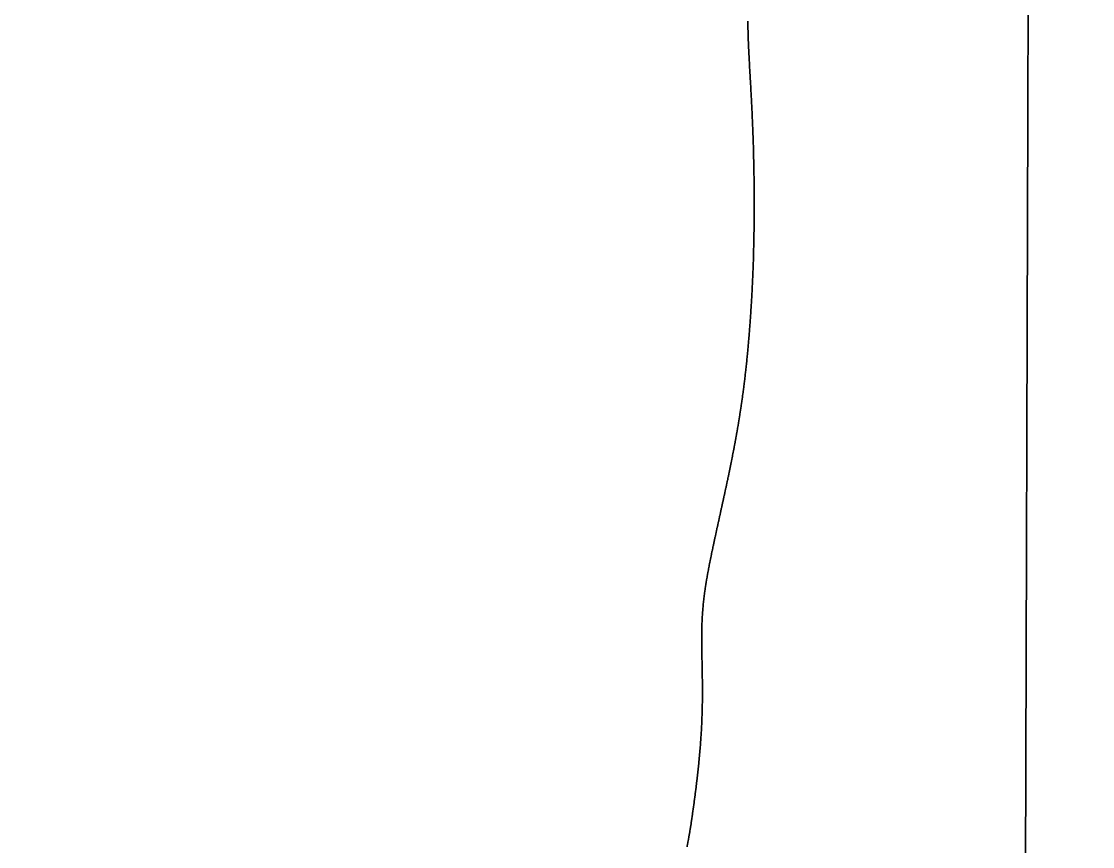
# Model space of a CAD drawing. Header units: inches. Extents: x 130170 to 284068, y 377793 to 804530.
# Drawn here: x 260626.3 to 260762.8, y 747344.9 to 747450 of the extents above; entities that cross this region are included whole.
import ezdxf

# ---------------------------------------------------------------- set-up
doc = ezdxf.new("R2010")
doc.units = ezdxf.units.IN
doc.header["$MEASUREMENT"] = 0
doc.layers.add('muni_il', color=7, linetype='Continuous')

msp = doc.modelspace()

# ---------------------------------------------------------------- linework, layer by layer
at = {"layer": 'muni_il'}
for points in [[(260754.78, 747530.38), (260754.52, 747438.38), (260754.22, 747328.94), (260744.02, 747241.38), (260757.78, 747179.19), (260746.22, 746984), (260731.62, 746822.38), (260701.98, 746720.06), (260696.67, 746692.38), (260695.02, 746602.75), (260685.45, 746523.19), (260656.69, 746406.94), (260626.34, 746302.5), (260639.14, 746300.19), (260650.06, 746297.12), (260662.12, 746293.12), (260756.85, 746272.96), (260806.03, 746262.02), (261717.83, 746059.44), (261715.42, 746000.17), (261660.7, 744654.56)], [(261660.7, 744654.56), (261715.42, 746000.17), (261717.83, 746059.44), (260806.03, 746262.02), (260756.85, 746272.96), (260662.12, 746293.12), (260650.06, 746297.12), (260639.14, 746300.19), (260626.34, 746302.5), (260656.69, 746406.94), (260685.45, 746523.19), (260695.02, 746602.75), (260696.67, 746692.38), (260701.98, 746720.06), (260731.62, 746822.38), (260746.22, 746984), (260757.78, 747179.19), (260744.02, 747241.38), (260754.22, 747328.94), (260754.52, 747438.38), (260754.78, 747530.38)], [(260711.12, 747344.86), (260711.14, 747344.92), (260711.15, 747344.98), (260711.16, 747345.04), (260711.17, 747345.11), (260711.19, 747345.18), (260711.2, 747345.25), (260711.21, 747345.32), (260711.23, 747345.4), (260711.24, 747345.48), (260711.26, 747345.56), (260711.27, 747345.64), (260711.29, 747345.73), (260711.3, 747345.81), (260711.32, 747345.91), (260711.34, 747346), (260711.35, 747346.09), (260711.37, 747346.19), (260711.39, 747346.29), (260711.4, 747346.39), (260711.42, 747346.49), (260711.44, 747346.6), (260711.46, 747346.71), (260711.47, 747346.82), (260711.49, 747346.93), (260711.51, 747347.04), (260711.53, 747347.16), (260711.55, 747347.27), (260711.57, 747347.39), (260711.59, 747347.51), (260711.61, 747347.63), (260711.63, 747347.76), (260711.64, 747347.88), (260711.66, 747348.01), (260711.68, 747348.14), (260711.7, 747348.26), (260711.72, 747348.39), (260711.74, 747348.52), (260711.76, 747348.66), (260711.78, 747348.79), (260711.8, 747348.92), (260711.82, 747349.06), (260711.84, 747349.19), (260711.86, 747349.33), (260711.88, 747349.46), (260711.9, 747349.6), (260711.92, 747349.74), (260711.94, 747349.88), (260711.96, 747350.01), (260711.98, 747350.15), (260712, 747350.29), (260712.02, 747350.43), (260712.03, 747350.57), (260712.05, 747350.71), (260712.07, 747350.85), (260712.09, 747350.99), (260712.11, 747351.13), (260712.13, 747351.27), (260712.15, 747351.41), (260712.16, 747351.55), (260712.18, 747351.69), (260712.2, 747351.82), (260712.22, 747351.96), (260712.23, 747352.1), (260712.25, 747352.24), (260712.27, 747352.38), (260712.28, 747352.51), (260712.3, 747352.65), (260712.32, 747352.79), (260712.33, 747352.92), (260712.35, 747353.06), (260712.37, 747353.19), (260712.38, 747353.33), (260712.4, 747353.46), (260712.41, 747353.6), (260712.43, 747353.73), (260712.44, 747353.86), (260712.46, 747353.99), (260712.47, 747354.12), (260712.49, 747354.25), (260712.5, 747354.38), (260712.52, 747354.51), (260712.53, 747354.64), (260712.54, 747354.77), (260712.56, 747354.89), (260712.57, 747355.02), (260712.58, 747355.14), (260712.59, 747355.27), (260712.61, 747355.39), (260712.62, 747355.52), (260712.63, 747355.64), (260712.64, 747355.76), (260712.66, 747355.88), (260712.67, 747356), (260712.68, 747356.12), (260712.69, 747356.24), (260712.7, 747356.36), (260712.71, 747356.48), (260712.72, 747356.59), (260712.73, 747356.71), (260712.74, 747356.83), (260712.75, 747356.94), (260712.76, 747357.06), (260712.77, 747357.17), (260712.78, 747357.28), (260712.79, 747357.39), (260712.8, 747357.51), (260712.81, 747357.62), (260712.82, 747357.73), (260712.83, 747357.84), (260712.83, 747357.95), (260712.84, 747358.05), (260712.85, 747358.16), (260712.86, 747358.27), (260712.87, 747358.38), (260712.87, 747358.48), (260712.88, 747358.59), (260712.89, 747358.69), (260712.9, 747358.8), (260712.9, 747358.9), (260712.91, 747359), (260712.92, 747359.11), (260712.92, 747359.21), (260712.93, 747359.31), (260712.93, 747359.41), (260712.94, 747359.51), (260712.95, 747359.61), (260712.95, 747359.71), (260712.96, 747359.81), (260712.96, 747359.91), (260712.97, 747360.01), (260712.97, 747360.11), (260712.98, 747360.21), (260712.98, 747360.3), (260712.99, 747360.4), (260712.99, 747360.5), (260713, 747360.59), (260713, 747360.69), (260713.01, 747360.79), (260713.01, 747360.88), (260713.01, 747360.98), (260713.02, 747361.07), (260713.02, 747361.16), (260713.03, 747361.26), (260713.03, 747361.35), (260713.03, 747361.45), (260713.04, 747361.54), (260713.04, 747361.63), (260713.04, 747361.72), (260713.04, 747361.82), (260713.05, 747361.91), (260713.05, 747362), (260713.05, 747362.09), (260713.06, 747362.18), (260713.06, 747362.27), (260713.06, 747362.36), (260713.06, 747362.46), (260713.06, 747362.55), (260713.07, 747362.64), (260713.07, 747362.73), (260713.07, 747362.82), (260713.07, 747362.91), (260713.07, 747362.99), (260713.07, 747363.08), (260713.08, 747363.17), (260713.08, 747363.26), (260713.08, 747363.35), (260713.08, 747363.44), (260713.08, 747363.53), (260713.08, 747363.62), (260713.08, 747363.71), (260713.08, 747363.79), (260713.08, 747363.88), (260713.08, 747363.97), (260713.09, 747364.06), (260713.09, 747364.15), (260713.09, 747364.23), (260713.09, 747364.32), (260713.09, 747364.41), (260713.09, 747364.5), (260713.09, 747364.58), (260713.09, 747364.67), (260713.09, 747364.76), (260713.09, 747364.84), (260713.09, 747364.93), (260713.09, 747365.02), (260713.09, 747365.1), (260713.09, 747365.19), (260713.08, 747365.28), (260713.08, 747365.36), (260713.08, 747365.45), (260713.08, 747365.54), (260713.08, 747365.62), (260713.08, 747365.71), (260713.08, 747365.79), (260713.08, 747365.88), (260713.08, 747365.97), (260713.08, 747366.05), (260713.08, 747366.14), (260713.08, 747366.22), (260713.07, 747366.31), (260713.07, 747366.39), (260713.07, 747366.48), (260713.07, 747366.56), (260713.07, 747366.65), (260713.07, 747366.74), (260713.07, 747366.82), (260713.07, 747366.91), (260713.06, 747366.99), (260713.06, 747367.08), (260713.06, 747367.16), (260713.06, 747367.24), (260713.06, 747367.33), (260713.06, 747367.41), (260713.06, 747367.5), (260713.05, 747367.58), (260713.05, 747367.67), (260713.05, 747367.75), (260713.05, 747367.83), (260713.05, 747367.92), (260713.05, 747368), (260713.04, 747368.09), (260713.04, 747368.17), (260713.04, 747368.25), (260713.04, 747368.34), (260713.04, 747368.42), (260713.04, 747368.5), (260713.04, 747368.59), (260713.03, 747368.67), (260713.03, 747368.75), (260713.03, 747368.84), (260713.03, 747368.92), (260713.03, 747369), (260713.03, 747369.08), (260713.02, 747369.17), (260713.02, 747369.25), (260713.02, 747369.33), (260713.02, 747369.41), (260713.02, 747369.49), (260713.02, 747369.58), (260713.02, 747369.66), (260713.01, 747369.74), (260713.01, 747369.82), (260713.01, 747369.9), (260713.01, 747369.98), (260713.01, 747370.07), (260713.01, 747370.15), (260713.01, 747370.23), (260713.01, 747370.31), (260713.01, 747370.39), (260713, 747370.47), (260713, 747370.55), (260713, 747370.63), (260713, 747370.71), (260713, 747370.79), (260713, 747370.87), (260713, 747370.95), (260713, 747371.03), (260713, 747371.11), (260713, 747371.19), (260713, 747371.27), (260713, 747371.35), (260713, 747371.43), (260713, 747371.51), (260713, 747371.59), (260713, 747371.67), (260713, 747371.75), (260713, 747371.83), (260713, 747371.91), (260713, 747371.99), (260713, 747372.06), (260713, 747372.14), (260713, 747372.22), (260713.01, 747372.3), (260713.01, 747372.38), (260713.01, 747372.46), (260713.01, 747372.54), (260713.01, 747372.62), (260713.01, 747372.69), (260713.01, 747372.77), (260713.02, 747372.85), (260713.02, 747372.93), (260713.02, 747373.01), (260713.02, 747373.09), (260713.03, 747373.16), (260713.03, 747373.24), (260713.03, 747373.32), (260713.03, 747373.4), (260713.04, 747373.48), (260713.04, 747373.56), (260713.04, 747373.64), (260713.05, 747373.71), (260713.05, 747373.79), (260713.05, 747373.87), (260713.06, 747373.95), (260713.06, 747374.03), (260713.07, 747374.11), (260713.07, 747374.18), (260713.07, 747374.26), (260713.08, 747374.34), (260713.08, 747374.42), (260713.09, 747374.5), (260713.09, 747374.58), (260713.1, 747374.66), (260713.11, 747374.74), (260713.11, 747374.82), (260713.12, 747374.9), (260713.12, 747374.97), (260713.13, 747375.05), (260713.14, 747375.13), (260713.14, 747375.21), (260713.15, 747375.29), (260713.16, 747375.37), (260713.16, 747375.45), (260713.17, 747375.53), (260713.18, 747375.61), (260713.19, 747375.69), (260713.19, 747375.78), (260713.2, 747375.86), (260713.21, 747375.94), (260713.22, 747376.02), (260713.23, 747376.1), (260713.24, 747376.18), (260713.25, 747376.26), (260713.25, 747376.34), (260713.26, 747376.43), (260713.27, 747376.51), (260713.28, 747376.59), (260713.29, 747376.67), (260713.3, 747376.76), (260713.31, 747376.84), (260713.32, 747376.92), (260713.34, 747377.01), (260713.35, 747377.09), (260713.36, 747377.18), (260713.37, 747377.26), (260713.38, 747377.35), (260713.39, 747377.43), (260713.4, 747377.52), (260713.42, 747377.6), (260713.43, 747377.69), (260713.44, 747377.77), (260713.45, 747377.86), (260713.47, 747377.94), (260713.48, 747378.03), (260713.49, 747378.12), (260713.51, 747378.21), (260713.52, 747378.29), (260713.54, 747378.38), (260713.55, 747378.47), (260713.56, 747378.56), (260713.58, 747378.65), (260713.59, 747378.74), (260713.61, 747378.83), (260713.62, 747378.92), (260713.64, 747379.01), (260713.65, 747379.1), (260713.67, 747379.19), (260713.69, 747379.28), (260713.7, 747379.37), (260713.72, 747379.46), (260713.73, 747379.55), (260713.75, 747379.65), (260713.77, 747379.74), (260713.78, 747379.83), (260713.8, 747379.92), (260713.82, 747380.02), (260713.84, 747380.11), (260713.85, 747380.21), (260713.87, 747380.3), (260713.89, 747380.4), (260713.91, 747380.49), (260713.93, 747380.59), (260713.95, 747380.68), (260713.96, 747380.78), (260713.98, 747380.88), (260714, 747380.97), (260714.02, 747381.07), (260714.04, 747381.17), (260714.06, 747381.26), (260714.08, 747381.36), (260714.1, 747381.46), (260714.12, 747381.56), (260714.14, 747381.66), (260714.16, 747381.76), (260714.18, 747381.86), (260714.2, 747381.96), (260714.22, 747382.06), (260714.24, 747382.16), (260714.26, 747382.26), (260714.28, 747382.36), (260714.3, 747382.46), (260714.33, 747382.56), (260714.35, 747382.67), (260714.37, 747382.77), (260714.39, 747382.87), (260714.41, 747382.97), (260714.43, 747383.08), (260714.46, 747383.18), (260714.48, 747383.29), (260714.5, 747383.39), (260714.52, 747383.49), (260714.55, 747383.6), (260714.57, 747383.7), (260714.59, 747383.81), (260714.61, 747383.91), (260714.64, 747384.02), (260714.66, 747384.12), (260714.68, 747384.23), (260714.71, 747384.34), (260714.73, 747384.44), (260714.75, 747384.55), (260714.78, 747384.66), (260714.8, 747384.76), (260714.82, 747384.87), (260714.85, 747384.98), (260714.87, 747385.09), (260714.89, 747385.19), (260714.92, 747385.3), (260714.94, 747385.41), (260714.96, 747385.52), (260714.99, 747385.63), (260715.01, 747385.73), (260715.04, 747385.84), (260715.06, 747385.95), (260715.08, 747386.06), (260715.11, 747386.17), (260715.13, 747386.28), (260715.16, 747386.39), (260715.18, 747386.5), (260715.2, 747386.61), (260715.23, 747386.72), (260715.25, 747386.83), (260715.28, 747386.94), (260715.3, 747387.05), (260715.33, 747387.16), (260715.35, 747387.27), (260715.37, 747387.38), (260715.4, 747387.49), (260715.42, 747387.6), (260715.45, 747387.71), (260715.47, 747387.82), (260715.49, 747387.93), (260715.52, 747388.04), (260715.54, 747388.15), (260715.57, 747388.26), (260715.59, 747388.37), (260715.62, 747388.48), (260715.64, 747388.59), (260715.66, 747388.7), (260715.69, 747388.81), (260715.71, 747388.92), (260715.74, 747389.03), (260715.76, 747389.14), (260715.78, 747389.25), (260715.81, 747389.36), (260715.83, 747389.47), (260715.86, 747389.58), (260715.88, 747389.69), (260715.9, 747389.8), (260715.93, 747389.91), (260715.95, 747390.02), (260715.97, 747390.13), (260716, 747390.24), (260716.02, 747390.35), (260716.04, 747390.46), (260716.07, 747390.57), (260716.09, 747390.67), (260716.11, 747390.78), (260716.14, 747390.89), (260716.16, 747391), (260716.18, 747391.11), (260716.21, 747391.22), (260716.23, 747391.32), (260716.25, 747391.43), (260716.28, 747391.54), (260716.3, 747391.65), (260716.32, 747391.75), (260716.34, 747391.86), (260716.37, 747391.97), (260716.39, 747392.08), (260716.41, 747392.18), (260716.43, 747392.29), (260716.45, 747392.4), (260716.48, 747392.5), (260716.5, 747392.61), (260716.52, 747392.71), (260716.54, 747392.82), (260716.56, 747392.92), (260716.58, 747393.03), (260716.61, 747393.13), (260716.63, 747393.24), (260716.65, 747393.34), (260716.67, 747393.45), (260716.69, 747393.55), (260716.71, 747393.65), (260716.73, 747393.76), (260716.75, 747393.86), (260716.77, 747393.96), (260716.79, 747394.07), (260716.81, 747394.17), (260716.84, 747394.27), (260716.86, 747394.37), (260716.88, 747394.47), (260716.9, 747394.57), (260716.92, 747394.68), (260716.93, 747394.78), (260716.95, 747394.88), (260716.97, 747394.98), (260716.99, 747395.08), (260717.01, 747395.18), (260717.03, 747395.28), (260717.05, 747395.37), (260717.07, 747395.47), (260717.09, 747395.57), (260717.11, 747395.67), (260717.13, 747395.77), (260717.14, 747395.87), (260717.16, 747395.96), (260717.18, 747396.06), (260717.2, 747396.16), (260717.22, 747396.25), (260717.24, 747396.35), (260717.25, 747396.45), (260717.27, 747396.54), (260717.29, 747396.64), (260717.31, 747396.73), (260717.32, 747396.83), (260717.34, 747396.92), (260717.36, 747397.02), (260717.37, 747397.11), (260717.39, 747397.21), (260717.41, 747397.3), (260717.43, 747397.39), (260717.44, 747397.49), (260717.46, 747397.58), (260717.47, 747397.67), (260717.49, 747397.76), (260717.51, 747397.86), (260717.52, 747397.95), (260717.54, 747398.04), (260717.55, 747398.13), (260717.57, 747398.22), (260717.59, 747398.31), (260717.6, 747398.4), (260717.62, 747398.49), (260717.63, 747398.58), (260717.65, 747398.67), (260717.66, 747398.76), (260717.68, 747398.85), (260717.69, 747398.94), (260717.71, 747399.03), (260717.72, 747399.12), (260717.74, 747399.2), (260717.75, 747399.29), (260717.76, 747399.38), (260717.78, 747399.47), (260717.79, 747399.55), (260717.81, 747399.64), (260717.82, 747399.73), (260717.83, 747399.81), (260717.85, 747399.9), (260717.86, 747399.98), (260717.87, 747400.07), (260717.89, 747400.16), (260717.9, 747400.24), (260717.91, 747400.33), (260717.93, 747400.41), (260717.94, 747400.49), (260717.95, 747400.58), (260717.97, 747400.66), (260717.98, 747400.75), (260717.99, 747400.83), (260718, 747400.91), (260718.02, 747401), (260718.03, 747401.08), (260718.04, 747401.16), (260718.05, 747401.25), (260718.07, 747401.33), (260718.08, 747401.41), (260718.09, 747401.49), (260718.1, 747401.58), (260718.11, 747401.66), (260718.12, 747401.74), (260718.14, 747401.82), (260718.15, 747401.9), (260718.16, 747401.98), (260718.17, 747402.06), (260718.18, 747402.14), (260718.19, 747402.22), (260718.2, 747402.31), (260718.21, 747402.39), (260718.22, 747402.47), (260718.24, 747402.55), (260718.25, 747402.63), (260718.26, 747402.7), (260718.27, 747402.78), (260718.28, 747402.86), (260718.29, 747402.94), (260718.3, 747403.02), (260718.31, 747403.1), (260718.32, 747403.18), (260718.33, 747403.26), (260718.34, 747403.34), (260718.35, 747403.42), (260718.36, 747403.49), (260718.37, 747403.57), (260718.38, 747403.65), (260718.39, 747403.73), (260718.4, 747403.81), (260718.41, 747403.88), (260718.42, 747403.96), (260718.43, 747404.04), (260718.44, 747404.12), (260718.45, 747404.19), (260718.46, 747404.27), (260718.47, 747404.35), (260718.47, 747404.42), (260718.48, 747404.5), (260718.49, 747404.58), (260718.5, 747404.66), (260718.51, 747404.73), (260718.52, 747404.81), (260718.53, 747404.88), (260718.54, 747404.96), (260718.55, 747405.04), (260718.55, 747405.11), (260718.56, 747405.19), (260718.57, 747405.27), (260718.58, 747405.34), (260718.59, 747405.42), (260718.6, 747405.49), (260718.61, 747405.57), (260718.61, 747405.64), (260718.62, 747405.72), (260718.63, 747405.8), (260718.64, 747405.87), (260718.65, 747405.95), (260718.65, 747406.02), (260718.66, 747406.1), (260718.67, 747406.17), (260718.68, 747406.25), (260718.69, 747406.32), (260718.69, 747406.4), (260718.7, 747406.47), (260718.71, 747406.55), (260718.72, 747406.62), (260718.73, 747406.7), (260718.73, 747406.77), (260718.74, 747406.85), (260718.75, 747406.92), (260718.76, 747407), (260718.76, 747407.07), (260718.77, 747407.15), (260718.78, 747407.22), (260718.78, 747407.3), (260718.79, 747407.37), (260718.8, 747407.45), (260718.81, 747407.52), (260718.81, 747407.59), (260718.82, 747407.67), (260718.83, 747407.74), (260718.83, 747407.82), (260718.84, 747407.89), (260718.85, 747407.97), (260718.86, 747408.04), (260718.86, 747408.11), (260718.87, 747408.19), (260718.88, 747408.26), (260718.88, 747408.34), (260718.89, 747408.41), (260718.9, 747408.48), (260718.9, 747408.56), (260718.91, 747408.63), (260718.92, 747408.71), (260718.92, 747408.78), (260718.93, 747408.86), (260718.94, 747408.93), (260718.94, 747409), (260718.95, 747409.08), (260718.96, 747409.15), (260718.96, 747409.23), (260718.97, 747409.3), (260718.97, 747409.37), (260718.98, 747409.45), (260718.99, 747409.52), (260718.99, 747409.59), (260719, 747409.67), (260719.01, 747409.74), (260719.01, 747409.82), (260719.02, 747409.89), (260719.02, 747409.96), (260719.03, 747410.04), (260719.04, 747410.11), (260719.04, 747410.19), (260719.05, 747410.26), (260719.05, 747410.33), (260719.06, 747410.41), (260719.07, 747410.48), (260719.07, 747410.56), (260719.08, 747410.63), (260719.08, 747410.7), (260719.09, 747410.78), (260719.1, 747410.85), (260719.1, 747410.93), (260719.11, 747411), (260719.11, 747411.07), (260719.12, 747411.15), (260719.12, 747411.22), (260719.13, 747411.3), (260719.13, 747411.37), (260719.14, 747411.44), (260719.15, 747411.52), (260719.15, 747411.59), (260719.16, 747411.67), (260719.16, 747411.74), (260719.17, 747411.81), (260719.17, 747411.89), (260719.18, 747411.96), (260719.18, 747412.04), (260719.19, 747412.11), (260719.19, 747412.19), (260719.2, 747412.26), (260719.2, 747412.34), (260719.21, 747412.41), (260719.21, 747412.48), (260719.22, 747412.56), (260719.22, 747412.63), (260719.23, 747412.71), (260719.23, 747412.78), (260719.24, 747412.86), (260719.24, 747412.93), (260719.25, 747413.01), (260719.25, 747413.08), (260719.26, 747413.16), (260719.26, 747413.23), (260719.27, 747413.31), (260719.27, 747413.38), (260719.28, 747413.46), (260719.28, 747413.53), (260719.29, 747413.61), (260719.29, 747413.68), (260719.3, 747413.76), (260719.3, 747413.84), (260719.31, 747413.91), (260719.31, 747413.99), (260719.32, 747414.06), (260719.32, 747414.14), (260719.33, 747414.21), (260719.33, 747414.29), (260719.33, 747414.37), (260719.34, 747414.44), (260719.34, 747414.52), (260719.35, 747414.6), (260719.35, 747414.67), (260719.36, 747414.75), (260719.36, 747414.83), (260719.37, 747414.9), (260719.37, 747414.98), (260719.37, 747415.06), (260719.38, 747415.13), (260719.38, 747415.21), (260719.39, 747415.29), (260719.39, 747415.37), (260719.39, 747415.44), (260719.4, 747415.52), (260719.4, 747415.6), (260719.41, 747415.68), (260719.41, 747415.76), (260719.42, 747415.83), (260719.42, 747415.91), (260719.42, 747415.99), (260719.43, 747416.07), (260719.43, 747416.15), (260719.44, 747416.23), (260719.44, 747416.31), (260719.44, 747416.39), (260719.45, 747416.47), (260719.45, 747416.55), (260719.45, 747416.62), (260719.46, 747416.7), (260719.46, 747416.78), (260719.47, 747416.87), (260719.47, 747416.95), (260719.47, 747417.03), (260719.48, 747417.11), (260719.48, 747417.19), (260719.48, 747417.27), (260719.49, 747417.35), (260719.49, 747417.43), (260719.49, 747417.51), (260719.5, 747417.59), (260719.5, 747417.68), (260719.5, 747417.76), (260719.51, 747417.84), (260719.51, 747417.92), (260719.51, 747418), (260719.52, 747418.09), (260719.52, 747418.17), (260719.52, 747418.25), (260719.53, 747418.34), (260719.53, 747418.42), (260719.53, 747418.5), (260719.54, 747418.59), (260719.54, 747418.67), (260719.54, 747418.76), (260719.55, 747418.84), (260719.55, 747418.93), (260719.55, 747419.01), (260719.55, 747419.1), (260719.56, 747419.18), (260719.56, 747419.27), (260719.56, 747419.35), (260719.57, 747419.44), (260719.57, 747419.52), (260719.57, 747419.61), (260719.57, 747419.7), (260719.58, 747419.78), (260719.58, 747419.87), (260719.58, 747419.96), (260719.59, 747420.04), (260719.59, 747420.13), (260719.59, 747420.22), (260719.59, 747420.31), (260719.6, 747420.4), (260719.6, 747420.48), (260719.6, 747420.57), (260719.6, 747420.66), (260719.61, 747420.75), (260719.61, 747420.84), (260719.61, 747420.93), (260719.61, 747421.02), (260719.61, 747421.11), (260719.62, 747421.2), (260719.62, 747421.29), (260719.62, 747421.38), (260719.62, 747421.47), (260719.62, 747421.56), (260719.63, 747421.65), (260719.63, 747421.75), (260719.63, 747421.84), (260719.63, 747421.93), (260719.63, 747422.02), (260719.64, 747422.11), (260719.64, 747422.21), (260719.64, 747422.3), (260719.64, 747422.39), (260719.64, 747422.48), (260719.65, 747422.58), (260719.65, 747422.67), (260719.65, 747422.76), (260719.65, 747422.86), (260719.65, 747422.95), (260719.65, 747423.05), (260719.65, 747423.14), (260719.66, 747423.24), (260719.66, 747423.33), (260719.66, 747423.43), (260719.66, 747423.52), (260719.66, 747423.62), (260719.66, 747423.71), (260719.66, 747423.81), (260719.66, 747423.9), (260719.67, 747424), (260719.67, 747424.1), (260719.67, 747424.19), (260719.67, 747424.29), (260719.67, 747424.39), (260719.67, 747424.48), (260719.67, 747424.58), (260719.67, 747424.68), (260719.67, 747424.78), (260719.67, 747424.87), (260719.68, 747424.97), (260719.68, 747425.07), (260719.68, 747425.17), (260719.68, 747425.27), (260719.68, 747425.36), (260719.68, 747425.46), (260719.68, 747425.56), (260719.68, 747425.66), (260719.68, 747425.76), (260719.68, 747425.86), (260719.68, 747425.96), (260719.68, 747426.06), (260719.68, 747426.16), (260719.68, 747426.26), (260719.68, 747426.36), (260719.68, 747426.46), (260719.68, 747426.56), (260719.68, 747426.66), (260719.68, 747426.76), (260719.68, 747426.86), (260719.68, 747426.96), (260719.68, 747427.06), (260719.68, 747427.16), (260719.68, 747427.26), (260719.68, 747427.36), (260719.68, 747427.46), (260719.68, 747427.56), (260719.68, 747427.66), (260719.68, 747427.76), (260719.68, 747427.86), (260719.68, 747427.96), (260719.68, 747428.06), (260719.68, 747428.17), (260719.68, 747428.27), (260719.68, 747428.37), (260719.67, 747428.47), (260719.67, 747428.57), (260719.67, 747428.67), (260719.67, 747428.77), (260719.67, 747428.87), (260719.67, 747428.98), (260719.67, 747429.08), (260719.67, 747429.18), (260719.67, 747429.28), (260719.67, 747429.38), (260719.67, 747429.48), (260719.66, 747429.58), (260719.66, 747429.68), (260719.66, 747429.79), (260719.66, 747429.89), (260719.66, 747429.99), (260719.66, 747430.09), (260719.66, 747430.19), (260719.66, 747430.29), (260719.65, 747430.39), (260719.65, 747430.49), (260719.65, 747430.59), (260719.65, 747430.69), (260719.65, 747430.8), (260719.65, 747430.9), (260719.64, 747431), (260719.64, 747431.1), (260719.64, 747431.2), (260719.64, 747431.3), (260719.64, 747431.4), (260719.63, 747431.5), (260719.63, 747431.6), (260719.63, 747431.7), (260719.63, 747431.8), (260719.63, 747431.9), (260719.62, 747432), (260719.62, 747432.1), (260719.62, 747432.2), (260719.62, 747432.29), (260719.62, 747432.39), (260719.61, 747432.49), (260719.61, 747432.59), (260719.61, 747432.69), (260719.61, 747432.79), (260719.6, 747432.89), (260719.6, 747432.98), (260719.6, 747433.08), (260719.6, 747433.18), (260719.59, 747433.28), (260719.59, 747433.37), (260719.59, 747433.47), (260719.59, 747433.57), (260719.58, 747433.67), (260719.58, 747433.76), (260719.58, 747433.86), (260719.57, 747433.95), (260719.57, 747434.05), (260719.57, 747434.15), (260719.57, 747434.24), (260719.56, 747434.34), (260719.56, 747434.43), (260719.56, 747434.53), (260719.55, 747434.62), (260719.55, 747434.72), (260719.55, 747434.81), (260719.55, 747434.9), (260719.54, 747435), (260719.54, 747435.09), (260719.54, 747435.18), (260719.53, 747435.28), (260719.53, 747435.37), (260719.53, 747435.46), (260719.52, 747435.55), (260719.52, 747435.65), (260719.52, 747435.74), (260719.51, 747435.83), (260719.51, 747435.92), (260719.51, 747436.01), (260719.5, 747436.1), (260719.5, 747436.19), (260719.5, 747436.28), (260719.49, 747436.37), (260719.49, 747436.46), (260719.49, 747436.55), (260719.48, 747436.64), (260719.48, 747436.73), (260719.48, 747436.81), (260719.47, 747436.9), (260719.47, 747436.99), (260719.46, 747437.08), (260719.46, 747437.16), (260719.46, 747437.25), (260719.45, 747437.34), (260719.45, 747437.42), (260719.45, 747437.51), (260719.44, 747437.59), (260719.44, 747437.68), (260719.44, 747437.77), (260719.43, 747437.85), (260719.43, 747437.93), (260719.42, 747438.02), (260719.42, 747438.1), (260719.42, 747438.18), (260719.41, 747438.27), (260719.41, 747438.35), (260719.4, 747438.43), (260719.4, 747438.51), (260719.4, 747438.6), (260719.39, 747438.68), (260719.39, 747438.76), (260719.39, 747438.84), (260719.38, 747438.92), (260719.38, 747439), (260719.37, 747439.08), (260719.37, 747439.16), (260719.37, 747439.24), (260719.36, 747439.32), (260719.36, 747439.39), (260719.35, 747439.47), (260719.35, 747439.55), (260719.35, 747439.63), (260719.34, 747439.7), (260719.34, 747439.78), (260719.33, 747439.86), (260719.33, 747439.93), (260719.33, 747440.01), (260719.32, 747440.09), (260719.32, 747440.16), (260719.32, 747440.24), (260719.31, 747440.31), (260719.31, 747440.38), (260719.3, 747440.46), (260719.3, 747440.53), (260719.3, 747440.6), (260719.29, 747440.68), (260719.29, 747440.75), (260719.28, 747440.82), (260719.28, 747440.89), (260719.28, 747440.97), (260719.27, 747441.04), (260719.27, 747441.11), (260719.26, 747441.18), (260719.26, 747441.25), (260719.26, 747441.32), (260719.25, 747441.39), (260719.25, 747441.46), (260719.25, 747441.53), (260719.24, 747441.6), (260719.24, 747441.66), (260719.23, 747441.73), (260719.23, 747441.8), (260719.23, 747441.87), (260719.22, 747441.94), (260719.22, 747442), (260719.21, 747442.07), (260719.21, 747442.14), (260719.21, 747442.2), (260719.2, 747442.27), (260719.2, 747442.33), (260719.2, 747442.4), (260719.19, 747442.47), (260719.19, 747442.53), (260719.18, 747442.59), (260719.18, 747442.66), (260719.18, 747442.72), (260719.17, 747442.79), (260719.17, 747442.85), (260719.17, 747442.91), (260719.16, 747442.98), (260719.16, 747443.04), (260719.16, 747443.1), (260719.15, 747443.16), (260719.15, 747443.23), (260719.15, 747443.29), (260719.14, 747443.35), (260719.14, 747443.41), (260719.13, 747443.47), (260719.13, 747443.53), (260719.13, 747443.59), (260719.12, 747443.66), (260719.12, 747443.72), (260719.12, 747443.78), (260719.11, 747443.84), (260719.11, 747443.9), (260719.11, 747443.95), (260719.1, 747444.01), (260719.1, 747444.07), (260719.1, 747444.13), (260719.09, 747444.19), (260719.09, 747444.25), (260719.09, 747444.31), (260719.08, 747444.37), (260719.08, 747444.42), (260719.08, 747444.48), (260719.07, 747444.54), (260719.07, 747444.6), (260719.07, 747444.65), (260719.07, 747444.71), (260719.06, 747444.77), (260719.06, 747444.83), (260719.06, 747444.88), (260719.05, 747444.94), (260719.05, 747445), (260719.05, 747445.05), (260719.04, 747445.11), (260719.04, 747445.16), (260719.04, 747445.22), (260719.04, 747445.28), (260719.03, 747445.33), (260719.03, 747445.39), (260719.03, 747445.44), (260719.02, 747445.5), (260719.02, 747445.55), (260719.02, 747445.61), (260719.02, 747445.66), (260719.01, 747445.72), (260719.01, 747445.77), (260719.01, 747445.83), (260719, 747445.88), (260719, 747445.94), (260719, 747445.99), (260719, 747446.05), (260718.99, 747446.1), (260718.99, 747446.16), (260718.99, 747446.21), (260718.99, 747446.27), (260718.98, 747446.32), (260718.98, 747446.37), (260718.98, 747446.43), (260718.98, 747446.48), (260718.97, 747446.54), (260718.97, 747446.59), (260718.97, 747446.65), (260718.97, 747446.7), (260718.96, 747446.75), (260718.96, 747446.81), (260718.96, 747446.86), (260718.96, 747446.92), (260718.96, 747446.97), (260718.95, 747447.03), (260718.95, 747447.08), (260718.95, 747447.13), (260718.95, 747447.19), (260718.94, 747447.24), (260718.94, 747447.3), (260718.94, 747447.35), (260718.94, 747447.41), (260718.94, 747447.46), (260718.93, 747447.51), (260718.93, 747447.57), (260718.93, 747447.62), (260718.93, 747447.68), (260718.92, 747447.73), (260718.92, 747447.79), (260718.92, 747447.84), (260718.92, 747447.9), (260718.92, 747447.95), (260718.92, 747448.01), (260718.91, 747448.06), (260718.91, 747448.12), (260718.91, 747448.17), (260718.91, 747448.23), (260718.91, 747448.28), (260718.9, 747448.34), (260718.9, 747448.39), (260718.9, 747448.45), (260718.9, 747448.5), (260718.9, 747448.56), (260718.89, 747448.62), (260718.89, 747448.67), (260718.89, 747448.73), (260718.89, 747448.79), (260718.89, 747448.84), (260718.89, 747448.9), (260718.88, 747448.96), (260718.88, 747449.01), (260718.88, 747449.07), (260718.88, 747449.13), (260718.88, 747449.18), (260718.88, 747449.24), (260718.87, 747449.3), (260718.87, 747449.36), (260718.87, 747449.41), (260718.87, 747449.47), (260718.87, 747449.53), (260718.87, 747449.59), (260718.87, 747449.65), (260718.86, 747449.7), (260718.86, 747449.76), (260718.86, 747449.82), (260718.86, 747449.88), (260718.86, 747449.94), (260718.86, 747450), (260718.85, 747450.06)], [(260718.85, 747450.06), (260718.86, 747450), (260718.86, 747449.94), (260718.86, 747449.88), (260718.86, 747449.82), (260718.86, 747449.76), (260718.86, 747449.7), (260718.87, 747449.65), (260718.87, 747449.59), (260718.87, 747449.53), (260718.87, 747449.47), (260718.87, 747449.41), (260718.87, 747449.36), (260718.87, 747449.3), (260718.88, 747449.24), (260718.88, 747449.18), (260718.88, 747449.13), (260718.88, 747449.07), (260718.88, 747449.01), (260718.88, 747448.96), (260718.89, 747448.9), (260718.89, 747448.84), (260718.89, 747448.79), (260718.89, 747448.73), (260718.89, 747448.67), (260718.89, 747448.62), (260718.9, 747448.56), (260718.9, 747448.5), (260718.9, 747448.45), (260718.9, 747448.39), (260718.9, 747448.34), (260718.91, 747448.28), (260718.91, 747448.23), (260718.91, 747448.17), (260718.91, 747448.12), (260718.91, 747448.06), (260718.92, 747448.01), (260718.92, 747447.95), (260718.92, 747447.9), (260718.92, 747447.84), (260718.92, 747447.79), (260718.92, 747447.73), (260718.93, 747447.68), (260718.93, 747447.62), (260718.93, 747447.57), (260718.93, 747447.51), (260718.94, 747447.46), (260718.94, 747447.41), (260718.94, 747447.35), (260718.94, 747447.3), (260718.94, 747447.24), (260718.95, 747447.19), (260718.95, 747447.13), (260718.95, 747447.08), (260718.95, 747447.03), (260718.96, 747446.97), (260718.96, 747446.92), (260718.96, 747446.86), (260718.96, 747446.81), (260718.96, 747446.75), (260718.97, 747446.7), (260718.97, 747446.65), (260718.97, 747446.59), (260718.97, 747446.54), (260718.98, 747446.48), (260718.98, 747446.43), (260718.98, 747446.37), (260718.98, 747446.32), (260718.99, 747446.27), (260718.99, 747446.21), (260718.99, 747446.16), (260718.99, 747446.1), (260719, 747446.05), (260719, 747445.99), (260719, 747445.94), (260719, 747445.88), (260719.01, 747445.83), (260719.01, 747445.77), (260719.01, 747445.72), (260719.02, 747445.66), (260719.02, 747445.61), (260719.02, 747445.55), (260719.02, 747445.5), (260719.03, 747445.44), (260719.03, 747445.39), (260719.03, 747445.33), (260719.04, 747445.28), (260719.04, 747445.22), (260719.04, 747445.16), (260719.04, 747445.11), (260719.05, 747445.05), (260719.05, 747445), (260719.05, 747444.94), (260719.06, 747444.88), (260719.06, 747444.83), (260719.06, 747444.77), (260719.07, 747444.71), (260719.07, 747444.65), (260719.07, 747444.6), (260719.07, 747444.54), (260719.08, 747444.48), (260719.08, 747444.42), (260719.08, 747444.37), (260719.09, 747444.31), (260719.09, 747444.25), (260719.09, 747444.19), (260719.1, 747444.13), (260719.1, 747444.07), (260719.1, 747444.01), (260719.11, 747443.95), (260719.11, 747443.9), (260719.11, 747443.84), (260719.12, 747443.78), (260719.12, 747443.72), (260719.12, 747443.66), (260719.13, 747443.59), (260719.13, 747443.53), (260719.13, 747443.47), (260719.14, 747443.41), (260719.14, 747443.35), (260719.15, 747443.29), (260719.15, 747443.23), (260719.15, 747443.16), (260719.16, 747443.1), (260719.16, 747443.04), (260719.16, 747442.98), (260719.17, 747442.91), (260719.17, 747442.85), (260719.17, 747442.79), (260719.18, 747442.72), (260719.18, 747442.66), (260719.18, 747442.59), (260719.19, 747442.53), (260719.19, 747442.47), (260719.2, 747442.4), (260719.2, 747442.33), (260719.2, 747442.27), (260719.21, 747442.2), (260719.21, 747442.14), (260719.21, 747442.07), (260719.22, 747442), (260719.22, 747441.94), (260719.23, 747441.87), (260719.23, 747441.8), (260719.23, 747441.73), (260719.24, 747441.66), (260719.24, 747441.6), (260719.25, 747441.53), (260719.25, 747441.46), (260719.25, 747441.39), (260719.26, 747441.32), (260719.26, 747441.25), (260719.26, 747441.18), (260719.27, 747441.11), (260719.27, 747441.04), (260719.28, 747440.97), (260719.28, 747440.89), (260719.28, 747440.82), (260719.29, 747440.75), (260719.29, 747440.68), (260719.3, 747440.6), (260719.3, 747440.53), (260719.3, 747440.46), (260719.31, 747440.38), (260719.31, 747440.31), (260719.32, 747440.24), (260719.32, 747440.16), (260719.32, 747440.09), (260719.33, 747440.01), (260719.33, 747439.93), (260719.33, 747439.86), (260719.34, 747439.78), (260719.34, 747439.7), (260719.35, 747439.63), (260719.35, 747439.55), (260719.35, 747439.47), (260719.36, 747439.39), (260719.36, 747439.32), (260719.37, 747439.24), (260719.37, 747439.16), (260719.37, 747439.08), (260719.38, 747439), (260719.38, 747438.92), (260719.39, 747438.84), (260719.39, 747438.76), (260719.39, 747438.68), (260719.4, 747438.6), (260719.4, 747438.51), (260719.4, 747438.43), (260719.41, 747438.35), (260719.41, 747438.27), (260719.42, 747438.18), (260719.42, 747438.1), (260719.42, 747438.02), (260719.43, 747437.93), (260719.43, 747437.85), (260719.44, 747437.77), (260719.44, 747437.68), (260719.44, 747437.59), (260719.45, 747437.51), (260719.45, 747437.42), (260719.45, 747437.34), (260719.46, 747437.25), (260719.46, 747437.16), (260719.46, 747437.08), (260719.47, 747436.99), (260719.47, 747436.9), (260719.48, 747436.81), (260719.48, 747436.73), (260719.48, 747436.64), (260719.49, 747436.55), (260719.49, 747436.46), (260719.49, 747436.37), (260719.5, 747436.28), (260719.5, 747436.19), (260719.5, 747436.1), (260719.51, 747436.01), (260719.51, 747435.92), (260719.51, 747435.83), (260719.52, 747435.74), (260719.52, 747435.65), (260719.52, 747435.55), (260719.53, 747435.46), (260719.53, 747435.37), (260719.53, 747435.28), (260719.54, 747435.18), (260719.54, 747435.09), (260719.54, 747435), (260719.55, 747434.9), (260719.55, 747434.81), (260719.55, 747434.72), (260719.55, 747434.62), (260719.56, 747434.53), (260719.56, 747434.43), (260719.56, 747434.34), (260719.57, 747434.24), (260719.57, 747434.15), (260719.57, 747434.05), (260719.57, 747433.95), (260719.58, 747433.86), (260719.58, 747433.76), (260719.58, 747433.67), (260719.59, 747433.57), (260719.59, 747433.47), (260719.59, 747433.37), (260719.59, 747433.28), (260719.6, 747433.18), (260719.6, 747433.08), (260719.6, 747432.98), (260719.6, 747432.89), (260719.61, 747432.79), (260719.61, 747432.69), (260719.61, 747432.59), (260719.61, 747432.49), (260719.62, 747432.39), (260719.62, 747432.29), (260719.62, 747432.2), (260719.62, 747432.1), (260719.62, 747432), (260719.63, 747431.9), (260719.63, 747431.8), (260719.63, 747431.7), (260719.63, 747431.6), (260719.63, 747431.5), (260719.64, 747431.4), (260719.64, 747431.3), (260719.64, 747431.2), (260719.64, 747431.1), (260719.64, 747431), (260719.65, 747430.9), (260719.65, 747430.8), (260719.65, 747430.69), (260719.65, 747430.59), (260719.65, 747430.49), (260719.65, 747430.39), (260719.66, 747430.29), (260719.66, 747430.19), (260719.66, 747430.09), (260719.66, 747429.99), (260719.66, 747429.89), (260719.66, 747429.79), (260719.66, 747429.68), (260719.66, 747429.58), (260719.67, 747429.48), (260719.67, 747429.38), (260719.67, 747429.28), (260719.67, 747429.18), (260719.67, 747429.08), (260719.67, 747428.98), (260719.67, 747428.87), (260719.67, 747428.77), (260719.67, 747428.67), (260719.67, 747428.57), (260719.67, 747428.47), (260719.68, 747428.37), (260719.68, 747428.27), (260719.68, 747428.17), (260719.68, 747428.06), (260719.68, 747427.96), (260719.68, 747427.86), (260719.68, 747427.76), (260719.68, 747427.66), (260719.68, 747427.56), (260719.68, 747427.46), (260719.68, 747427.36), (260719.68, 747427.26), (260719.68, 747427.16), (260719.68, 747427.06), (260719.68, 747426.96), (260719.68, 747426.86), (260719.68, 747426.76), (260719.68, 747426.66), (260719.68, 747426.56), (260719.68, 747426.46), (260719.68, 747426.36), (260719.68, 747426.26), (260719.68, 747426.16), (260719.68, 747426.06), (260719.68, 747425.96), (260719.68, 747425.86), (260719.68, 747425.76), (260719.68, 747425.66), (260719.68, 747425.56), (260719.68, 747425.46), (260719.68, 747425.36), (260719.68, 747425.27), (260719.68, 747425.17), (260719.68, 747425.07), (260719.68, 747424.97), (260719.67, 747424.87), (260719.67, 747424.78), (260719.67, 747424.68), (260719.67, 747424.58), (260719.67, 747424.48), (260719.67, 747424.39), (260719.67, 747424.29), (260719.67, 747424.19), (260719.67, 747424.1), (260719.67, 747424), (260719.66, 747423.9), (260719.66, 747423.81), (260719.66, 747423.71), (260719.66, 747423.62), (260719.66, 747423.52), (260719.66, 747423.43), (260719.66, 747423.33), (260719.66, 747423.24), (260719.65, 747423.14), (260719.65, 747423.05), (260719.65, 747422.95), (260719.65, 747422.86), (260719.65, 747422.76), (260719.65, 747422.67), (260719.65, 747422.58), (260719.64, 747422.48), (260719.64, 747422.39), (260719.64, 747422.3), (260719.64, 747422.21), (260719.64, 747422.11), (260719.63, 747422.02), (260719.63, 747421.93), (260719.63, 747421.84), (260719.63, 747421.75), (260719.63, 747421.65), (260719.62, 747421.56), (260719.62, 747421.47), (260719.62, 747421.38), (260719.62, 747421.29), (260719.62, 747421.2), (260719.61, 747421.11), (260719.61, 747421.02), (260719.61, 747420.93), (260719.61, 747420.84), (260719.61, 747420.75), (260719.6, 747420.66), (260719.6, 747420.57), (260719.6, 747420.48), (260719.6, 747420.4), (260719.59, 747420.31), (260719.59, 747420.22), (260719.59, 747420.13), (260719.59, 747420.04), (260719.58, 747419.96), (260719.58, 747419.87), (260719.58, 747419.78), (260719.57, 747419.7), (260719.57, 747419.61), (260719.57, 747419.52), (260719.57, 747419.44), (260719.56, 747419.35), (260719.56, 747419.27), (260719.56, 747419.18), (260719.55, 747419.1), (260719.55, 747419.01), (260719.55, 747418.93), (260719.55, 747418.84), (260719.54, 747418.76), (260719.54, 747418.67), (260719.54, 747418.59), (260719.53, 747418.5), (260719.53, 747418.42), (260719.53, 747418.34), (260719.52, 747418.25), (260719.52, 747418.17), (260719.52, 747418.09), (260719.51, 747418), (260719.51, 747417.92), (260719.51, 747417.84), (260719.5, 747417.76), (260719.5, 747417.68), (260719.5, 747417.59), (260719.49, 747417.51), (260719.49, 747417.43), (260719.49, 747417.35), (260719.48, 747417.27), (260719.48, 747417.19), (260719.48, 747417.11), (260719.47, 747417.03), (260719.47, 747416.95), (260719.47, 747416.87), (260719.46, 747416.78), (260719.46, 747416.7), (260719.45, 747416.62), (260719.45, 747416.55), (260719.45, 747416.47), (260719.44, 747416.39), (260719.44, 747416.31), (260719.44, 747416.23), (260719.43, 747416.15), (260719.43, 747416.07), (260719.42, 747415.99), (260719.42, 747415.91), (260719.42, 747415.83), (260719.41, 747415.76), (260719.41, 747415.68), (260719.4, 747415.6), (260719.4, 747415.52), (260719.39, 747415.44), (260719.39, 747415.37), (260719.39, 747415.29), (260719.38, 747415.21), (260719.38, 747415.13), (260719.37, 747415.06), (260719.37, 747414.98), (260719.37, 747414.9), (260719.36, 747414.83), (260719.36, 747414.75), (260719.35, 747414.67), (260719.35, 747414.6), (260719.34, 747414.52), (260719.34, 747414.44), (260719.33, 747414.37), (260719.33, 747414.29), (260719.33, 747414.21), (260719.32, 747414.14), (260719.32, 747414.06), (260719.31, 747413.99), (260719.31, 747413.91), (260719.3, 747413.84), (260719.3, 747413.76), (260719.29, 747413.68), (260719.29, 747413.61), (260719.28, 747413.53), (260719.28, 747413.46), (260719.27, 747413.38), (260719.27, 747413.31), (260719.26, 747413.23), (260719.26, 747413.16), (260719.25, 747413.08), (260719.25, 747413.01), (260719.24, 747412.93), (260719.24, 747412.86), (260719.23, 747412.78), (260719.23, 747412.71), (260719.22, 747412.63), (260719.22, 747412.56), (260719.21, 747412.48), (260719.21, 747412.41), (260719.2, 747412.34), (260719.2, 747412.26), (260719.19, 747412.19), (260719.19, 747412.11), (260719.18, 747412.04), (260719.18, 747411.96), (260719.17, 747411.89), (260719.17, 747411.81), (260719.16, 747411.74), (260719.16, 747411.67), (260719.15, 747411.59), (260719.15, 747411.52), (260719.14, 747411.44), (260719.13, 747411.37), (260719.13, 747411.3), (260719.12, 747411.22), (260719.12, 747411.15), (260719.11, 747411.07), (260719.11, 747411), (260719.1, 747410.93), (260719.1, 747410.85), (260719.09, 747410.78), (260719.08, 747410.7), (260719.08, 747410.63), (260719.07, 747410.56), (260719.07, 747410.48), (260719.06, 747410.41), (260719.05, 747410.33), (260719.05, 747410.26), (260719.04, 747410.19), (260719.04, 747410.11), (260719.03, 747410.04), (260719.02, 747409.96), (260719.02, 747409.89), (260719.01, 747409.82), (260719.01, 747409.74), (260719, 747409.67), (260718.99, 747409.59), (260718.99, 747409.52), (260718.98, 747409.45), (260718.97, 747409.37), (260718.97, 747409.3), (260718.96, 747409.23), (260718.96, 747409.15), (260718.95, 747409.08), (260718.94, 747409), (260718.94, 747408.93), (260718.93, 747408.86), (260718.92, 747408.78), (260718.92, 747408.71), (260718.91, 747408.63), (260718.9, 747408.56), (260718.9, 747408.48), (260718.89, 747408.41), (260718.88, 747408.34), (260718.88, 747408.26), (260718.87, 747408.19), (260718.86, 747408.11), (260718.86, 747408.04), (260718.85, 747407.97), (260718.84, 747407.89), (260718.83, 747407.82), (260718.83, 747407.74), (260718.82, 747407.67), (260718.81, 747407.59), (260718.81, 747407.52), (260718.8, 747407.45), (260718.79, 747407.37), (260718.78, 747407.3), (260718.78, 747407.22), (260718.77, 747407.15), (260718.76, 747407.07), (260718.76, 747407), (260718.75, 747406.92), (260718.74, 747406.85), (260718.73, 747406.77), (260718.73, 747406.7), (260718.72, 747406.62), (260718.71, 747406.55), (260718.7, 747406.47), (260718.69, 747406.4), (260718.69, 747406.32), (260718.68, 747406.25), (260718.67, 747406.17), (260718.66, 747406.1), (260718.65, 747406.02), (260718.65, 747405.95), (260718.64, 747405.87), (260718.63, 747405.8), (260718.62, 747405.72), (260718.61, 747405.64), (260718.61, 747405.57), (260718.6, 747405.49), (260718.59, 747405.42), (260718.58, 747405.34), (260718.57, 747405.27), (260718.56, 747405.19), (260718.55, 747405.11), (260718.55, 747405.04), (260718.54, 747404.96), (260718.53, 747404.88), (260718.52, 747404.81), (260718.51, 747404.73), (260718.5, 747404.66), (260718.49, 747404.58), (260718.48, 747404.5), (260718.47, 747404.42), (260718.47, 747404.35), (260718.46, 747404.27), (260718.45, 747404.19), (260718.44, 747404.12), (260718.43, 747404.04), (260718.42, 747403.96), (260718.41, 747403.88), (260718.4, 747403.81), (260718.39, 747403.73), (260718.38, 747403.65), (260718.37, 747403.57), (260718.36, 747403.49), (260718.35, 747403.42), (260718.34, 747403.34), (260718.33, 747403.26), (260718.32, 747403.18), (260718.31, 747403.1), (260718.3, 747403.02), (260718.29, 747402.94), (260718.28, 747402.86), (260718.27, 747402.78), (260718.26, 747402.7), (260718.25, 747402.63), (260718.24, 747402.55), (260718.22, 747402.47), (260718.21, 747402.39), (260718.2, 747402.31), (260718.19, 747402.22), (260718.18, 747402.14), (260718.17, 747402.06), (260718.16, 747401.98), (260718.15, 747401.9), (260718.14, 747401.82), (260718.12, 747401.74), (260718.11, 747401.66), (260718.1, 747401.58), (260718.09, 747401.49), (260718.08, 747401.41), (260718.07, 747401.33), (260718.05, 747401.25), (260718.04, 747401.16), (260718.03, 747401.08), (260718.02, 747401), (260718, 747400.91), (260717.99, 747400.83), (260717.98, 747400.75), (260717.97, 747400.66), (260717.95, 747400.58), (260717.94, 747400.49), (260717.93, 747400.41), (260717.91, 747400.33), (260717.9, 747400.24), (260717.89, 747400.16), (260717.87, 747400.07), (260717.86, 747399.98), (260717.85, 747399.9), (260717.83, 747399.81), (260717.82, 747399.73), (260717.81, 747399.64), (260717.79, 747399.55), (260717.78, 747399.47), (260717.76, 747399.38), (260717.75, 747399.29), (260717.74, 747399.2), (260717.72, 747399.12), (260717.71, 747399.03), (260717.69, 747398.94), (260717.68, 747398.85), (260717.66, 747398.76), (260717.65, 747398.67), (260717.63, 747398.58), (260717.62, 747398.49), (260717.6, 747398.4), (260717.59, 747398.31), (260717.57, 747398.22), (260717.55, 747398.13), (260717.54, 747398.04), (260717.52, 747397.95), (260717.51, 747397.86), (260717.49, 747397.76), (260717.47, 747397.67), (260717.46, 747397.58), (260717.44, 747397.49), (260717.43, 747397.39), (260717.41, 747397.3), (260717.39, 747397.21), (260717.37, 747397.11), (260717.36, 747397.02), (260717.34, 747396.92), (260717.32, 747396.83), (260717.31, 747396.73), (260717.29, 747396.64), (260717.27, 747396.54), (260717.25, 747396.45), (260717.24, 747396.35), (260717.22, 747396.25), (260717.2, 747396.16), (260717.18, 747396.06), (260717.16, 747395.96), (260717.14, 747395.87), (260717.13, 747395.77), (260717.11, 747395.67), (260717.09, 747395.57), (260717.07, 747395.47), (260717.05, 747395.37), (260717.03, 747395.28), (260717.01, 747395.18), (260716.99, 747395.08), (260716.97, 747394.98), (260716.95, 747394.88), (260716.93, 747394.78), (260716.92, 747394.68), (260716.9, 747394.57), (260716.88, 747394.47), (260716.86, 747394.37), (260716.84, 747394.27), (260716.81, 747394.17), (260716.79, 747394.07), (260716.77, 747393.96), (260716.75, 747393.86), (260716.73, 747393.76), (260716.71, 747393.65), (260716.69, 747393.55), (260716.67, 747393.45), (260716.65, 747393.34), (260716.63, 747393.24), (260716.61, 747393.13), (260716.58, 747393.03), (260716.56, 747392.92), (260716.54, 747392.82), (260716.52, 747392.71), (260716.5, 747392.61), (260716.48, 747392.5), (260716.45, 747392.4), (260716.43, 747392.29), (260716.41, 747392.18), (260716.39, 747392.08), (260716.37, 747391.97), (260716.34, 747391.86), (260716.32, 747391.75), (260716.3, 747391.65), (260716.28, 747391.54), (260716.25, 747391.43), (260716.23, 747391.32), (260716.21, 747391.22), (260716.18, 747391.11), (260716.16, 747391), (260716.14, 747390.89), (260716.11, 747390.78), (260716.09, 747390.67), (260716.07, 747390.57), (260716.04, 747390.46), (260716.02, 747390.35), (260716, 747390.24), (260715.97, 747390.13), (260715.95, 747390.02), (260715.93, 747389.91), (260715.9, 747389.8), (260715.88, 747389.69), (260715.86, 747389.58), (260715.83, 747389.47), (260715.81, 747389.36), (260715.78, 747389.25), (260715.76, 747389.14), (260715.74, 747389.03), (260715.71, 747388.92), (260715.69, 747388.81), (260715.66, 747388.7), (260715.64, 747388.59), (260715.62, 747388.48), (260715.59, 747388.37), (260715.57, 747388.26), (260715.54, 747388.15), (260715.52, 747388.04), (260715.49, 747387.93), (260715.47, 747387.82), (260715.45, 747387.71), (260715.42, 747387.6), (260715.4, 747387.49), (260715.37, 747387.38), (260715.35, 747387.27), (260715.33, 747387.16), (260715.3, 747387.05), (260715.28, 747386.94), (260715.25, 747386.83), (260715.23, 747386.72), (260715.2, 747386.61), (260715.18, 747386.5), (260715.16, 747386.39), (260715.13, 747386.28), (260715.11, 747386.17), (260715.08, 747386.06), (260715.06, 747385.95), (260715.04, 747385.84), (260715.01, 747385.73), (260714.99, 747385.63), (260714.96, 747385.52), (260714.94, 747385.41), (260714.92, 747385.3), (260714.89, 747385.19), (260714.87, 747385.09), (260714.85, 747384.98), (260714.82, 747384.87), (260714.8, 747384.76), (260714.78, 747384.66), (260714.75, 747384.55), (260714.73, 747384.44), (260714.71, 747384.34), (260714.68, 747384.23), (260714.66, 747384.12), (260714.64, 747384.02), (260714.61, 747383.91), (260714.59, 747383.81), (260714.57, 747383.7), (260714.55, 747383.6), (260714.52, 747383.49), (260714.5, 747383.39), (260714.48, 747383.29), (260714.46, 747383.18), (260714.43, 747383.08), (260714.41, 747382.97), (260714.39, 747382.87), (260714.37, 747382.77), (260714.35, 747382.67), (260714.33, 747382.56), (260714.3, 747382.46), (260714.28, 747382.36), (260714.26, 747382.26), (260714.24, 747382.16), (260714.22, 747382.06), (260714.2, 747381.96), (260714.18, 747381.86), (260714.16, 747381.76), (260714.14, 747381.66), (260714.12, 747381.56), (260714.1, 747381.46), (260714.08, 747381.36), (260714.06, 747381.26), (260714.04, 747381.17), (260714.02, 747381.07), (260714, 747380.97), (260713.98, 747380.88), (260713.96, 747380.78), (260713.95, 747380.68), (260713.93, 747380.59), (260713.91, 747380.49), (260713.89, 747380.4), (260713.87, 747380.3), (260713.85, 747380.21), (260713.84, 747380.11), (260713.82, 747380.02), (260713.8, 747379.92), (260713.78, 747379.83), (260713.77, 747379.74), (260713.75, 747379.65), (260713.73, 747379.55), (260713.72, 747379.46), (260713.7, 747379.37), (260713.69, 747379.28), (260713.67, 747379.19), (260713.65, 747379.1), (260713.64, 747379.01), (260713.62, 747378.92), (260713.61, 747378.83), (260713.59, 747378.74), (260713.58, 747378.65), (260713.56, 747378.56), (260713.55, 747378.47), (260713.54, 747378.38), (260713.52, 747378.29), (260713.51, 747378.21), (260713.49, 747378.12), (260713.48, 747378.03), (260713.47, 747377.94), (260713.45, 747377.86), (260713.44, 747377.77), (260713.43, 747377.69), (260713.42, 747377.6), (260713.4, 747377.52), (260713.39, 747377.43), (260713.38, 747377.35), (260713.37, 747377.26), (260713.36, 747377.18), (260713.35, 747377.09), (260713.34, 747377.01), (260713.32, 747376.92), (260713.31, 747376.84), (260713.3, 747376.76), (260713.29, 747376.67), (260713.28, 747376.59), (260713.27, 747376.51), (260713.26, 747376.43), (260713.25, 747376.34), (260713.25, 747376.26), (260713.24, 747376.18), (260713.23, 747376.1), (260713.22, 747376.02), (260713.21, 747375.94), (260713.2, 747375.86), (260713.19, 747375.78), (260713.19, 747375.69), (260713.18, 747375.61), (260713.17, 747375.53), (260713.16, 747375.45), (260713.16, 747375.37), (260713.15, 747375.29), (260713.14, 747375.21), (260713.14, 747375.13), (260713.13, 747375.05), (260713.12, 747374.97), (260713.12, 747374.9), (260713.11, 747374.82), (260713.11, 747374.74), (260713.1, 747374.66), (260713.09, 747374.58), (260713.09, 747374.5), (260713.08, 747374.42), (260713.08, 747374.34), (260713.07, 747374.26), (260713.07, 747374.18), (260713.07, 747374.11), (260713.06, 747374.03), (260713.06, 747373.95), (260713.05, 747373.87), (260713.05, 747373.79), (260713.05, 747373.71), (260713.04, 747373.64), (260713.04, 747373.56), (260713.04, 747373.48), (260713.03, 747373.4), (260713.03, 747373.32), (260713.03, 747373.24), (260713.03, 747373.16), (260713.02, 747373.09), (260713.02, 747373.01), (260713.02, 747372.93), (260713.02, 747372.85), (260713.01, 747372.77), (260713.01, 747372.69), (260713.01, 747372.62), (260713.01, 747372.54), (260713.01, 747372.46), (260713.01, 747372.38), (260713.01, 747372.3), (260713, 747372.22), (260713, 747372.14), (260713, 747372.06), (260713, 747371.99), (260713, 747371.91), (260713, 747371.83), (260713, 747371.75), (260713, 747371.67), (260713, 747371.59), (260713, 747371.51), (260713, 747371.43), (260713, 747371.35), (260713, 747371.27), (260713, 747371.19), (260713, 747371.11), (260713, 747371.03), (260713, 747370.95), (260713, 747370.87), (260713, 747370.79), (260713, 747370.71), (260713, 747370.63), (260713, 747370.55), (260713, 747370.47), (260713.01, 747370.39), (260713.01, 747370.31), (260713.01, 747370.23), (260713.01, 747370.15), (260713.01, 747370.07), (260713.01, 747369.98), (260713.01, 747369.9), (260713.01, 747369.82), (260713.01, 747369.74), (260713.02, 747369.66), (260713.02, 747369.58), (260713.02, 747369.49), (260713.02, 747369.41), (260713.02, 747369.33), (260713.02, 747369.25), (260713.02, 747369.17), (260713.03, 747369.08), (260713.03, 747369), (260713.03, 747368.92), (260713.03, 747368.84), (260713.03, 747368.75), (260713.03, 747368.67), (260713.04, 747368.59), (260713.04, 747368.5), (260713.04, 747368.42), (260713.04, 747368.34), (260713.04, 747368.25), (260713.04, 747368.17), (260713.04, 747368.09), (260713.05, 747368), (260713.05, 747367.92), (260713.05, 747367.83), (260713.05, 747367.75), (260713.05, 747367.67), (260713.05, 747367.58), (260713.06, 747367.5), (260713.06, 747367.41), (260713.06, 747367.33), (260713.06, 747367.24), (260713.06, 747367.16), (260713.06, 747367.08), (260713.06, 747366.99), (260713.07, 747366.91), (260713.07, 747366.82), (260713.07, 747366.74), (260713.07, 747366.65), (260713.07, 747366.56), (260713.07, 747366.48), (260713.07, 747366.39), (260713.07, 747366.31), (260713.08, 747366.22), (260713.08, 747366.14), (260713.08, 747366.05), (260713.08, 747365.97), (260713.08, 747365.88), (260713.08, 747365.79), (260713.08, 747365.71), (260713.08, 747365.62), (260713.08, 747365.54), (260713.08, 747365.45), (260713.08, 747365.36), (260713.08, 747365.28), (260713.09, 747365.19), (260713.09, 747365.1), (260713.09, 747365.02), (260713.09, 747364.93), (260713.09, 747364.84), (260713.09, 747364.76), (260713.09, 747364.67), (260713.09, 747364.58), (260713.09, 747364.5), (260713.09, 747364.41), (260713.09, 747364.32), (260713.09, 747364.23), (260713.09, 747364.15), (260713.09, 747364.06), (260713.08, 747363.97), (260713.08, 747363.88), (260713.08, 747363.79), (260713.08, 747363.71), (260713.08, 747363.62), (260713.08, 747363.53), (260713.08, 747363.44), (260713.08, 747363.35), (260713.08, 747363.26), (260713.08, 747363.17), (260713.07, 747363.08), (260713.07, 747362.99), (260713.07, 747362.91), (260713.07, 747362.82), (260713.07, 747362.73), (260713.07, 747362.64), (260713.06, 747362.55), (260713.06, 747362.46), (260713.06, 747362.36), (260713.06, 747362.27), (260713.06, 747362.18), (260713.05, 747362.09), (260713.05, 747362), (260713.05, 747361.91), (260713.04, 747361.82), (260713.04, 747361.72), (260713.04, 747361.63), (260713.04, 747361.54), (260713.03, 747361.45), (260713.03, 747361.35), (260713.03, 747361.26), (260713.02, 747361.16), (260713.02, 747361.07), (260713.01, 747360.98), (260713.01, 747360.88), (260713.01, 747360.79), (260713, 747360.69), (260713, 747360.59), (260712.99, 747360.5), (260712.99, 747360.4), (260712.98, 747360.3), (260712.98, 747360.21), (260712.97, 747360.11), (260712.97, 747360.01), (260712.96, 747359.91), (260712.96, 747359.81), (260712.95, 747359.71), (260712.95, 747359.61), (260712.94, 747359.51), (260712.93, 747359.41), (260712.93, 747359.31), (260712.92, 747359.21), (260712.92, 747359.11), (260712.91, 747359), (260712.9, 747358.9), (260712.9, 747358.8), (260712.89, 747358.69), (260712.88, 747358.59), (260712.87, 747358.48), (260712.87, 747358.38), (260712.86, 747358.27), (260712.85, 747358.16), (260712.84, 747358.05), (260712.83, 747357.95), (260712.83, 747357.84), (260712.82, 747357.73), (260712.81, 747357.62), (260712.8, 747357.51), (260712.79, 747357.39), (260712.78, 747357.28), (260712.77, 747357.17), (260712.76, 747357.06), (260712.75, 747356.94), (260712.74, 747356.83), (260712.73, 747356.71), (260712.72, 747356.59), (260712.71, 747356.48), (260712.7, 747356.36), (260712.69, 747356.24), (260712.68, 747356.12), (260712.67, 747356), (260712.66, 747355.88), (260712.64, 747355.76), (260712.63, 747355.64), (260712.62, 747355.52), (260712.61, 747355.39), (260712.59, 747355.27), (260712.58, 747355.14), (260712.57, 747355.02), (260712.56, 747354.89), (260712.54, 747354.77), (260712.53, 747354.64), (260712.52, 747354.51), (260712.5, 747354.38), (260712.49, 747354.25), (260712.47, 747354.12), (260712.46, 747353.99), (260712.44, 747353.86), (260712.43, 747353.73), (260712.41, 747353.6), (260712.4, 747353.46), (260712.38, 747353.33), (260712.37, 747353.19), (260712.35, 747353.06), (260712.33, 747352.92), (260712.32, 747352.79), (260712.3, 747352.65), (260712.28, 747352.51), (260712.27, 747352.38), (260712.25, 747352.24), (260712.23, 747352.1), (260712.22, 747351.96), (260712.2, 747351.82), (260712.18, 747351.69), (260712.16, 747351.55), (260712.15, 747351.41), (260712.13, 747351.27), (260712.11, 747351.13), (260712.09, 747350.99), (260712.07, 747350.85), (260712.05, 747350.71), (260712.03, 747350.57), (260712.02, 747350.43), (260712, 747350.29), (260711.98, 747350.15), (260711.96, 747350.01), (260711.94, 747349.88), (260711.92, 747349.74), (260711.9, 747349.6), (260711.88, 747349.46), (260711.86, 747349.33), (260711.84, 747349.19), (260711.82, 747349.06), (260711.8, 747348.92), (260711.78, 747348.79), (260711.76, 747348.66), (260711.74, 747348.52), (260711.72, 747348.39), (260711.7, 747348.26), (260711.68, 747348.14), (260711.66, 747348.01), (260711.64, 747347.88), (260711.63, 747347.76), (260711.61, 747347.63), (260711.59, 747347.51), (260711.57, 747347.39), (260711.55, 747347.27), (260711.53, 747347.16), (260711.51, 747347.04), (260711.49, 747346.93), (260711.47, 747346.82), (260711.46, 747346.71), (260711.44, 747346.6), (260711.42, 747346.49), (260711.4, 747346.39), (260711.39, 747346.29), (260711.37, 747346.19), (260711.35, 747346.09), (260711.34, 747346), (260711.32, 747345.91), (260711.3, 747345.81), (260711.29, 747345.73), (260711.27, 747345.64), (260711.26, 747345.56), (260711.24, 747345.48), (260711.23, 747345.4), (260711.21, 747345.32), (260711.2, 747345.25), (260711.19, 747345.18), (260711.17, 747345.11), (260711.16, 747345.04), (260711.15, 747344.98), (260711.14, 747344.92), (260711.12, 747344.86)]]:
    msp.add_lwpolyline(points, dxfattribs=at)

doc.saveas('drawing.dxf')
